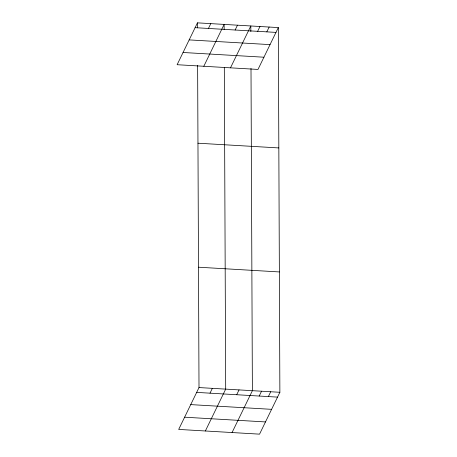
<?xml version="1.0" encoding="UTF-8"?>
<svg xmlns="http://www.w3.org/2000/svg" width="457" height="457" viewBox="0 0 457 457"><rect width="100%" height="100%" fill="white"/><g stroke="black" fill="none" stroke-linecap="round" stroke-linejoin="round"><path stroke-width="0.69" d="M197.447 22.85L177.122 64.711L257.994 69.435L278.319 27.58L197.447 22.85L197.47 27.808M208.449 28.454L210.791 23.633M203.811 66.271L224.136 24.41L224.153 29.368M235.138 30.013L237.48 25.192M230.494 67.83L250.824 25.969L250.847 31.636M257.645 31.333L259.987 26.506M266.808 31.864L269.15 27.043M197.63 65.328L199.006 387.565L178.681 429.42L259.553 434.15L279.878 392.289L278.319 27.58M210.009 393.169L212.351 388.341M205.37 430.98L225.695 389.124L224.318 67.596M236.697 394.728L239.04 389.901M232.059 432.545L252.384 390.684L251.002 68.447M259.205 396.042L261.547 391.221M268.373 396.579L270.715 391.752M195.105 27.671L275.977 32.401M189.169 39.896L270.041 44.626M183.057 52.486L263.929 57.216M197.961 143.207L278.833 147.931M198.492 267.208L279.364 271.938M199.006 387.565L279.878 392.289M196.664 392.386L277.536 397.116M190.729 404.605L271.601 409.335M184.617 417.201L265.488 421.931"/></g></svg>
